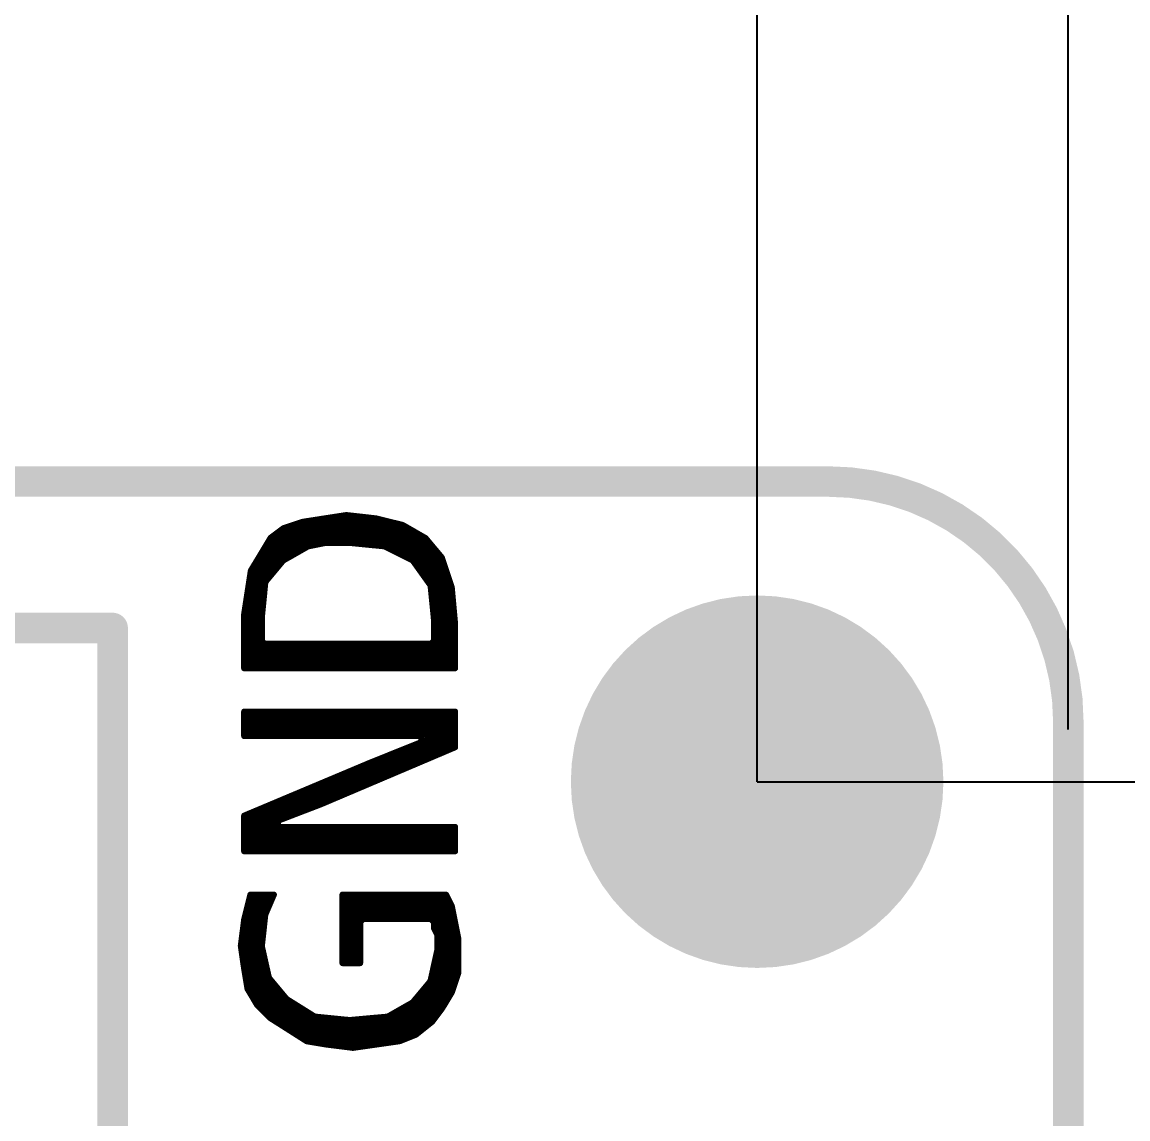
# Model space of a CAD drawing. Extents: x 491.8 to 537.2, y 395.3 to 465.5.
# Drawn here: x 523.585 to 528.188, y 445.606 to 450.173 of the extents above; entities that cross this region are included whole.
import ezdxf

# ---------------------------------------------------------------- set-up
doc = ezdxf.new("R2010")
doc.units = 0
doc.header["$MEASUREMENT"] = 0
doc.layers.get('0').update_dxf_attribs({"linetype": 'CONTINUOUS'})
doc.layers.get('Defpoints').update_dxf_attribs({"linetype": 'CONTINUOUS'})
doc.layers.add('SILKSCREENTOP_P', color=251, linetype='CONTINUOUS')
doc.styles.get("Standard").update_dxf_attribs({"font": 'arial.ttf'})
doc.dimstyles.get("Standard").update_dxf_attribs({"dimtxt": 1.5, "dimasz": 1.5, "dimexe": 0.18, "dimexo": 0, "dimgap": 0.5, "dimtad": 0, "dimtih": 1, "dimtoh": 1, "dimzin": 0, "dimdsep": 46, "dimtxsty": 'Standard', "dimcen": 0.09, "dimadec": 0, "dimazin": 0, "dimtfac": 1, "dimtofl": 0, "dimtmove": 2, "dimatfit": 3, "dimfxl": 1, "dimtolj": 1, "dimtzin": 0, "dimarcsym": 0})

# ---------------------------------------------------------------- blocks, each defined once
blk = doc.blocks.new('ROUND_1')
at = {"const_width": 0.0127}
blk.add_lwpolyline([(-0.00635, 0, 1), (0.00635, 0, 1)], format="xyb", close=True, dxfattribs=at)
blk = doc.blocks.new('ROUND_17')
at = {"const_width": 0.0635}
blk.add_lwpolyline([(-0.03175, 0, 1), (0.03175, 0, 1)], format="xyb", close=True, dxfattribs=at)
blk = doc.blocks.new('ROUND_370')
at = {"const_width": 0.77546}
blk.add_lwpolyline([(-0.38773, 0, 1), (0.38773, 0, 1)], format="xyb", close=True, dxfattribs=at)
blk = doc.blocks.new('*D56')
at = {"color": 0, "linetype": 'Continuous', "lineweight": -2}
for p, q in [((531.81, 448.5103), (531.81, 450.0103)), ((526.6446, 447.0103), (531.99, 447.0103)), ((526.6446, 444.4703), (531.99, 444.4703)), ((531.81, 442.9703), (531.81, 441.4703))]:
    blk.add_line(p, q, dxfattribs=at)
at = {"color": 0, "linetype": 'Continuous'}
for points in [[(531.56, 448.5103), (532.06, 448.5103), (531.81, 447.0103)], [(531.56, 442.9703), (532.06, 442.9703), (531.81, 444.4703)]]:
    blk.add_solid(points, dxfattribs=at)
at = {"layer": 'Defpoints', "color": 0, "linetype": 'Continuous'}
for p in [(526.6446, 447.0103), (526.6446, 444.4703), (531.81, 444.4703)]:
    blk.add_point(p, dxfattribs=at)
at = {"color": 0, "linetype": 'Continuous', "insert": (531.81, 445.7403), "char_height": 1.5, "attachment_point": 5}
blk.add_mtext('\\A1;2.54', dxfattribs=at)
blk = doc.blocks.new('*D58')
at = {"color": 0, "linetype": 'Continuous', "lineweight": -2}
for p, q in [((501.2446, 447.0103), (501.2446, 459.8251)), ((526.6446, 447.0103), (526.6446, 459.8251)), ((502.7446, 459.6451), (510.9035, 459.6451)), ((525.1446, 459.6451), (516.9857, 459.6451))]:
    blk.add_line(p, q, dxfattribs=at)
at = {"color": 0, "linetype": 'Continuous'}
for points in [[(502.7446, 459.8951), (502.7446, 459.3951), (501.2446, 459.6451)], [(525.1446, 459.8951), (525.1446, 459.3951), (526.6446, 459.6451)]]:
    blk.add_solid(points, dxfattribs=at)
at = {"layer": 'Defpoints', "color": 0, "linetype": 'Continuous'}
for p in [(526.6446, 459.6451), (501.2446, 447.0103), (526.6446, 447.0103)]:
    blk.add_point(p, dxfattribs=at)
at = {"color": 0, "linetype": 'Continuous', "insert": (513.9446, 459.6451), "char_height": 1.5, "attachment_point": 5}
blk.add_mtext('\\A1;25.40', dxfattribs=at)
blk = doc.blocks.new('*D60')
at = {"color": 0, "linetype": 'Continuous', "lineweight": -2}
for p, q in [((526.6446, 447.0103), (526.6446, 452.5399)), ((527.94, 447.2282), (527.94, 452.5399)), ((525.1446, 452.3599), (523.6446, 452.3599)), ((529.44, 452.3599), (530.94, 452.3599))]:
    blk.add_line(p, q, dxfattribs=at)
at = {"color": 0, "linetype": 'Continuous'}
for points in [[(525.1446, 452.6099), (525.1446, 452.1099), (526.6446, 452.3599)], [(529.44, 452.6099), (529.44, 452.1099), (527.94, 452.3599)]]:
    blk.add_solid(points, dxfattribs=at)
at = {"layer": 'Defpoints', "color": 0, "linetype": 'Continuous'}
for p in [(527.94, 452.3599), (527.94, 447.2282), (526.6446, 447.0103)]:
    blk.add_point(p, dxfattribs=at)
at = {"color": 0, "linetype": 'Continuous', "insert": (533.1462, 452.5067), "char_height": 1.5, "attachment_point": 5}
blk.add_mtext('\\A1;1.30', dxfattribs=at)

msp = doc.modelspace()

# ---------------------------------------------------------------- linework, layer by layer
at = {"const_width": 0.127}
for points in [[(501.000014, 448.259962), (526.940018, 448.259962)], [(527.940016, 447.259964), (527.940016, 400.99996)]]:
    msp.add_lwpolyline(points, dxfattribs=at)
msp.add_lwpolyline([(527.940016, 447.259964, 0.4142136), (526.940018, 448.259962)], format="xyb", dxfattribs=at)
at = {"layer": 'SILKSCREENTOP_P'}
for points, const_width in [([(524.934688, 448.120262), (524.75384, 448.092322)], 0.0254), ([(525.059148, 448.106292), (524.934688, 448.120262)], 0.0254), ([(524.9418, 448.004692), (524.9418, 448.1195)], 0.0254), ([(524.75384, 448.092322), (524.672306, 448.065144)], 0.0254), ([(524.7132, 447.954654), (524.7132, 448.07886)], 0.0254), ([(524.7386, 447.969132), (524.7386, 448.087242)], 0.0254), ([(524.764, 447.983864), (524.764, 448.093846)], 0.0254), ([(524.7894, 447.992754), (524.7894, 448.09791)], 0.0254), ([(524.8148, 447.997834), (524.8148, 448.10172)], 0.0254), ([(524.8402, 448.002914), (524.8402, 448.105784)], 0.0254), ([(524.8656, 448.004692), (524.8656, 448.109594)], 0.0254), ([(524.891, 448.004692), (524.891, 448.113404)], 0.0254), ([(524.9164, 448.004692), (524.9164, 448.117468)], 0.0254), ([(524.9672, 448.00266), (524.9672, 448.116452)], 0.0254), ([(524.9926, 448.00012), (524.9926, 448.113658)], 0.0254), ([(525.018, 447.99758), (525.018, 448.110864)], 0.0254), ([(525.0434, 447.99504), (525.0434, 448.10807)], 0.0254), ([(525.169384, 448.07886), (525.059148, 448.106292)], 0.0254), ([(525.0688, 447.9925), (525.0688, 448.104006)], 0.0254), ([(525.0942, 447.989706), (525.0942, 448.097656)], 0.0254), ([(525.1196, 447.977006), (525.1196, 448.091306)], 0.0254), ([(525.145, 447.964306), (525.145, 448.084956)], 0.0254), ([(525.264634, 448.02425), (525.169384, 448.07886)], 0.0254), ([(525.1704, 447.951606), (525.1704, 448.078098)], 0.0254), ([(524.672306, 448.065144), (524.619474, 448.02552)], 0.0254), ([(524.637, 447.889122), (524.637, 448.038728)], 0.0254), ([(524.6624, 447.919602), (524.6624, 448.057778)], 0.0254), ([(524.6878, 447.940176), (524.6878, 448.070478)], 0.0254), ([(525.1958, 447.938906), (525.1958, 448.06362)], 0.0254), ([(525.2212, 447.916808), (525.2212, 448.049142)], 0.0254), ([(525.2466, 447.881248), (525.2466, 448.034664)], 0.0254), ([(524.619474, 448.02552), (524.537178, 447.888614)], 0.0254), ([(524.6116, 447.858642), (524.6116, 448.012566)], 0.0254), ([(524.674084, 447.932302), (524.77289, 447.98869)], 0.0254), ([(524.77289, 447.98869), (524.7767, 447.990214)], 0.0254), ([(524.7767, 447.990214), (524.847058, 448.004438)], 0.0254), ([(524.847058, 448.004438), (524.849598, 448.004692)], 0.0254), ([(524.849598, 448.004692), (524.948404, 448.004692)], 0.0254), ([(524.948404, 448.004692), (524.949674, 448.004438)], 0.0254), ([(524.949674, 448.004438), (525.090898, 447.990468)], 0.0254), ([(525.090898, 447.990468), (525.095216, 447.989198)], 0.0254), ([(525.095216, 447.989198), (525.208246, 447.93281)], 0.0254), ([(525.332198, 447.943224), (525.264634, 448.02425)], 0.0254), ([(525.272, 447.845688), (525.272, 448.015614)], 0.0254), ([(525.2974, 447.706242), (525.2974, 447.985134)], 0.0254), ([(524.5862, 447.728594), (524.5862, 447.970148)], 0.0254), ([(525.3228, 447.482468), (525.3228, 447.954654)], 0.0254), ([(525.373346, 447.820034), (525.332198, 447.943224)], 0.0254), ([(524.5608, 447.482468), (524.5608, 447.927984)], 0.0254), ([(524.599916, 447.844672), (524.670528, 447.929508)], 0.0254), ([(524.670528, 447.929508), (524.674084, 447.932302)], 0.0254), ([(525.208246, 447.93281), (525.212818, 447.928746)], 0.0254), ([(525.212818, 447.928746), (525.28343, 447.82994)], 0.0254), ([(525.3482, 447.482468), (525.3482, 447.895472)], 0.0254), ([(524.537178, 447.888614), (524.509492, 447.708782)], 0.0254), ([(524.5354, 447.482468), (524.5354, 447.876422)], 0.0254), ([(524.597122, 447.837814), (524.599916, 447.844672)], 0.0254), ([(524.583152, 447.696844), (524.597122, 447.837814)], 0.0254), ([(525.28343, 447.82994), (525.285716, 447.823844)], 0.0254), ([(525.285716, 447.823844), (525.299686, 447.68262)], 0.0254), ([(525.387316, 447.666872), (525.373346, 447.820034)], 0.0254), ([(525.3736, 447.482468), (525.3736, 447.817494)], 0.0254), ([(524.509492, 447.708782), (524.509492, 447.482468)], 0.0254), ([(524.51, 447.482468), (524.51, 447.711322)], 0.0254), ([(523.961868, 447.650108), (520.730988, 447.650108)], 0.127), ([(523.961868, 423.141648), (523.961868, 447.650108)], 0.127), ([(524.582898, 447.695574), (524.583152, 447.696844)], 0.0254), ([(524.582898, 447.596768), (524.582898, 447.695574)], 0.0254), ([(525.299686, 447.68262), (525.299686, 447.68135)], 0.0254), ([(525.299686, 447.68135), (525.299686, 447.596768)], 0.0254), ([(525.387316, 447.482468), (525.387316, 447.666872)], 0.0254), ([(524.595598, 447.584068), (524.582898, 447.596768)], 0.0254), ([(524.5862, 447.482468), (524.5862, 447.588386)], 0.0254), ([(525.286986, 447.584068), (524.595598, 447.584068)], 0.0254), ([(524.6116, 447.482468), (524.6116, 447.584068)], 0.0254), ([(524.637, 447.482468), (524.637, 447.584068)], 0.0254), ([(524.6624, 447.482468), (524.6624, 447.584068)], 0.0254), ([(524.6878, 447.482468), (524.6878, 447.584068)], 0.0254), ([(524.7132, 447.482468), (524.7132, 447.584068)], 0.0254), ([(524.7386, 447.482468), (524.7386, 447.584068)], 0.0254), ([(524.764, 447.482468), (524.764, 447.584068)], 0.0254), ([(524.7894, 447.482468), (524.7894, 447.584068)], 0.0254), ([(524.8148, 447.482468), (524.8148, 447.584068)], 0.0254), ([(524.8402, 447.482468), (524.8402, 447.584068)], 0.0254), ([(524.8656, 447.482468), (524.8656, 447.584068)], 0.0254), ([(524.891, 447.482468), (524.891, 447.584068)], 0.0254), ([(524.9164, 447.482468), (524.9164, 447.584068)], 0.0254), ([(524.9418, 447.482468), (524.9418, 447.584068)], 0.0254), ([(524.9672, 447.482468), (524.9672, 447.584068)], 0.0254), ([(524.9926, 447.482468), (524.9926, 447.584068)], 0.0254), ([(525.018, 447.482468), (525.018, 447.584068)], 0.0254), ([(525.0434, 447.482468), (525.0434, 447.584068)], 0.0254), ([(525.0688, 447.482468), (525.0688, 447.584068)], 0.0254), ([(525.0942, 447.482468), (525.0942, 447.584068)], 0.0254), ([(525.1196, 447.482468), (525.1196, 447.584068)], 0.0254), ([(525.145, 447.482468), (525.145, 447.584068)], 0.0254), ([(525.1704, 447.482468), (525.1704, 447.584068)], 0.0254), ([(525.1958, 447.482468), (525.1958, 447.584068)], 0.0254), ([(525.2212, 447.482468), (525.2212, 447.584068)], 0.0254), ([(525.2466, 447.482468), (525.2466, 447.584068)], 0.0254), ([(525.272, 447.482468), (525.272, 447.584068)], 0.0254), ([(525.299686, 447.596768), (525.286986, 447.584068)], 0.0254), ([(525.2974, 447.482468), (525.2974, 447.589402)], 0.0254), ([(524.509492, 447.482468), (525.387316, 447.482468)], 0.0254), ([(525.387316, 447.301874), (524.509492, 447.301874)], 0.0254), ([(524.509492, 447.301874), (524.509492, 447.200274)], 0.0254), ([(524.51, 447.200274), (524.51, 447.301874)], 0.0254), ([(524.5354, 447.200274), (524.5354, 447.301874)], 0.0254), ([(524.5608, 447.200274), (524.5608, 447.301874)], 0.0254), ([(524.5862, 447.200274), (524.5862, 447.301874)], 0.0254), ([(524.6116, 447.200274), (524.6116, 447.301874)], 0.0254), ([(524.637, 447.200274), (524.637, 447.301874)], 0.0254), ([(524.6624, 447.200274), (524.6624, 447.301874)], 0.0254), ([(524.6878, 447.200274), (524.6878, 447.301874)], 0.0254), ([(524.7132, 447.200274), (524.7132, 447.301874)], 0.0254), ([(524.7386, 447.200274), (524.7386, 447.301874)], 0.0254), ([(524.764, 447.200274), (524.764, 447.301874)], 0.0254), ([(524.7894, 447.200274), (524.7894, 447.301874)], 0.0254), ([(524.8148, 447.200274), (524.8148, 447.301874)], 0.0254), ([(524.8402, 447.200274), (524.8402, 447.301874)], 0.0254), ([(524.8656, 447.200274), (524.8656, 447.301874)], 0.0254), ([(524.891, 447.200274), (524.891, 447.301874)], 0.0254), ([(524.9164, 447.200274), (524.9164, 447.301874)], 0.0254), ([(524.9418, 447.200274), (524.9418, 447.301874)], 0.0254), ([(524.9672, 447.200274), (524.9672, 447.301874)], 0.0254), ([(524.9926, 447.200274), (524.9926, 447.301874)], 0.0254), ([(525.018, 447.200274), (525.018, 447.301874)], 0.0254), ([(525.0434, 447.200274), (525.0434, 447.301874)], 0.0254), ([(525.0688, 447.200274), (525.0688, 447.301874)], 0.0254), ([(525.0942, 447.200274), (525.0942, 447.301874)], 0.0254), ([(525.1196, 447.200274), (525.1196, 447.301874)], 0.0254), ([(525.145, 447.200274), (525.145, 447.301874)], 0.0254), ([(525.1704, 447.200274), (525.1704, 447.301874)], 0.0254), ([(525.1958, 447.200274), (525.1958, 447.301874)], 0.0254), ([(525.2212, 447.200274), (525.2212, 447.301874)], 0.0254), ([(525.2466, 447.20002), (525.2466, 447.301874)], 0.0254), ([(525.272, 447.104516), (525.272, 447.301874)], 0.0254), ([(525.2974, 447.115438), (525.2974, 447.301874)], 0.0254), ([(525.3228, 447.126106), (525.3228, 447.301874)], 0.0254), ([(525.3482, 447.137028), (525.3482, 447.301874)], 0.0254), ([(525.3736, 447.147696), (525.3736, 447.301874)], 0.0254), ([(525.387316, 447.153538), (525.387316, 447.301874)], 0.0254), ([(524.509492, 447.200274), (525.244822, 447.200274)], 0.0254), ([(525.244822, 447.200274), (525.249394, 447.17589)], 0.0254), ([(524.830802, 446.917064), (525.387316, 447.153538)], 0.0254), ([(525.249394, 447.17589), (525.037812, 447.091054)], 0.0254), ([(525.1958, 447.072258), (525.1958, 447.1543)], 0.0254), ([(525.2212, 447.082926), (525.2212, 447.16446)], 0.0254), ([(525.2466, 447.093848), (525.2466, 447.17462)], 0.0254), ([(525.0942, 447.029078), (525.0942, 447.11366)], 0.0254), ([(525.1196, 447.039746), (525.1196, 447.12382)], 0.0254), ([(525.145, 447.050668), (525.145, 447.13398)], 0.0254), ([(525.1704, 447.061336), (525.1704, 447.14414)], 0.0254), ([(525.037812, 447.091054), (524.509492, 446.868804)], 0.0254), ([(524.9672, 446.974976), (524.9672, 447.061336)], 0.0254), ([(524.9926, 446.985898), (524.9926, 447.072004)], 0.0254), ([(525.018, 446.996566), (525.018, 447.082672)], 0.0254), ([(525.0434, 447.007488), (525.0434, 447.09334)], 0.0254), ([(525.0688, 447.018156), (525.0688, 447.1035)], 0.0254), ([(524.8656, 446.931796), (524.8656, 447.018664)], 0.0254), ([(524.891, 446.942718), (524.891, 447.029332)], 0.0254), ([(524.9164, 446.953386), (524.9164, 447.04)], 0.0254), ([(524.9418, 446.964308), (524.9418, 447.050668)], 0.0254), ([(524.764, 446.89141), (524.764, 446.975738)], 0.0254), ([(524.7894, 446.901062), (524.7894, 446.986406)], 0.0254), ([(524.8148, 446.910968), (524.8148, 446.997074)], 0.0254), ([(524.8402, 446.921128), (524.8402, 447.007996)], 0.0254), ([(524.637, 446.720468), (524.637, 446.922398)], 0.0254), ([(524.6624, 446.852294), (524.6624, 446.933066)], 0.0254), ([(524.6878, 446.8622), (524.6878, 446.943734)], 0.0254), ([(524.7132, 446.871852), (524.7132, 446.954402)], 0.0254), ([(524.7386, 446.881758), (524.7386, 446.96507)], 0.0254), ([(524.5354, 446.720468), (524.5354, 446.879472)], 0.0254), ([(524.5608, 446.720468), (524.5608, 446.89014)], 0.0254), ([(524.5862, 446.720468), (524.5862, 446.901062)], 0.0254), ([(524.6116, 446.720468), (524.6116, 446.91173)], 0.0254), ([(524.647668, 446.846706), (524.830802, 446.917064)], 0.0254), ([(524.509492, 446.868804), (524.509492, 446.720468)], 0.0254), ([(524.51, 446.720468), (524.51, 446.868804)], 0.0254), ([(524.651986, 446.822068), (524.647668, 446.846706)], 0.0254), ([(525.387316, 446.822068), (524.651986, 446.822068)], 0.0254), ([(524.6624, 446.720468), (524.6624, 446.822068)], 0.0254), ([(524.6878, 446.720468), (524.6878, 446.822068)], 0.0254), ([(524.7132, 446.720468), (524.7132, 446.822068)], 0.0254), ([(524.7386, 446.720468), (524.7386, 446.822068)], 0.0254), ([(524.764, 446.720468), (524.764, 446.822068)], 0.0254), ([(524.7894, 446.720468), (524.7894, 446.822068)], 0.0254), ([(524.8148, 446.720468), (524.8148, 446.822068)], 0.0254), ([(524.8402, 446.720468), (524.8402, 446.822068)], 0.0254), ([(524.8656, 446.720468), (524.8656, 446.822068)], 0.0254), ([(524.891, 446.720468), (524.891, 446.822068)], 0.0254), ([(524.9164, 446.720468), (524.9164, 446.822068)], 0.0254), ([(524.9418, 446.720468), (524.9418, 446.822068)], 0.0254), ([(524.9672, 446.720468), (524.9672, 446.822068)], 0.0254), ([(524.9926, 446.720468), (524.9926, 446.822068)], 0.0254), ([(525.018, 446.720468), (525.018, 446.822068)], 0.0254), ([(525.0434, 446.720468), (525.0434, 446.822068)], 0.0254), ([(525.0688, 446.720468), (525.0688, 446.822068)], 0.0254), ([(525.0942, 446.720468), (525.0942, 446.822068)], 0.0254), ([(525.1196, 446.720468), (525.1196, 446.822068)], 0.0254), ([(525.145, 446.720468), (525.145, 446.822068)], 0.0254), ([(525.1704, 446.720468), (525.1704, 446.822068)], 0.0254), ([(525.1958, 446.720468), (525.1958, 446.822068)], 0.0254), ([(525.2212, 446.720468), (525.2212, 446.822068)], 0.0254), ([(525.2466, 446.720468), (525.2466, 446.822068)], 0.0254), ([(525.272, 446.720468), (525.272, 446.822068)], 0.0254), ([(525.2974, 446.720468), (525.2974, 446.822068)], 0.0254), ([(525.3228, 446.720468), (525.3228, 446.822068)], 0.0254), ([(525.3482, 446.720468), (525.3482, 446.822068)], 0.0254), ([(525.3736, 446.720468), (525.3736, 446.822068)], 0.0254), ([(525.387316, 446.720468), (525.387316, 446.822068)], 0.0254), ([(524.509492, 446.720468), (525.387316, 446.720468)], 0.0254), ([(524.535146, 446.539874), (524.509492, 446.437258)], 0.0254), ([(524.632936, 446.539874), (524.535146, 446.539874)], 0.0254), ([(524.5354, 446.127378), (524.5354, 446.539874)], 0.0254), ([(524.5608, 446.08496), (524.5608, 446.539874)], 0.0254), ([(524.5862, 446.356486), (524.5862, 446.539874)], 0.0254), ([(524.598138, 446.458848), (524.632936, 446.539874)], 0.0254), ([(524.6116, 446.490344), (524.6116, 446.539874)], 0.0254), ([(525.349724, 446.539874), (524.918686, 446.539874)], 0.0254), ([(524.918686, 446.539874), (524.918686, 446.254886)], 0.0254), ([(524.9418, 446.254886), (524.9418, 446.539874)], 0.0254), ([(524.9672, 446.254886), (524.9672, 446.539874)], 0.0254), ([(524.9926, 446.428876), (524.9926, 446.539874)], 0.0254), ([(525.018, 446.438274), (525.018, 446.539874)], 0.0254), ([(525.0434, 446.438274), (525.0434, 446.539874)], 0.0254), ([(525.0688, 446.438274), (525.0688, 446.539874)], 0.0254), ([(525.0942, 446.438274), (525.0942, 446.539874)], 0.0254), ([(525.1196, 446.438274), (525.1196, 446.539874)], 0.0254), ([(525.145, 446.438274), (525.145, 446.539874)], 0.0254), ([(525.1704, 446.438274), (525.1704, 446.539874)], 0.0254), ([(525.1958, 446.438274), (525.1958, 446.539874)], 0.0254), ([(525.2212, 446.438274), (525.2212, 446.539874)], 0.0254), ([(525.2466, 446.438274), (525.2466, 446.539874)], 0.0254), ([(525.272, 446.438274), (525.272, 446.539874)], 0.0254), ([(525.2974, 446.43294), (525.2974, 446.539874)], 0.0254), ([(525.3228, 446.052194), (525.3228, 446.539874)], 0.0254), ([(525.3482, 446.091056), (525.3482, 446.539874)], 0.0254), ([(525.373854, 446.491868), (525.349724, 446.539874)], 0.0254), ([(525.3736, 446.133474), (525.3736, 446.492376)], 0.0254), ([(525.401286, 446.353692), (525.373854, 446.491868)], 0.0254), ([(524.509492, 446.437258), (524.495522, 446.326768)], 0.0254), ([(524.51, 446.226692), (524.51, 446.439798)], 0.0254), ([(524.583152, 446.328292), (524.597122, 446.455292)], 0.0254), ([(524.597122, 446.455292), (524.598138, 446.458848)], 0.0254), ([(524.992092, 446.425574), (525.004792, 446.438274)], 0.0254), ([(524.992092, 446.254886), (524.992092, 446.425574)], 0.0254), ([(525.004792, 446.438274), (525.286986, 446.438274)], 0.0254), ([(525.286986, 446.438274), (525.299686, 446.425574)], 0.0254), ([(525.299686, 446.425574), (525.299686, 446.400428)], 0.0254), ([(525.299686, 446.400428), (525.31264, 446.374774)], 0.0254), ([(525.31264, 446.374774), (525.31391, 446.369186)], 0.0254), ([(524.495522, 446.326768), (524.509492, 446.229994)], 0.0254), ([(524.582898, 446.326768), (524.583152, 446.328292)], 0.0254), ([(524.583152, 446.323974), (524.582898, 446.326768)], 0.0254), ([(524.6116, 446.196974), (524.583152, 446.323974)], 0.0254), ([(525.31391, 446.369186), (525.31391, 446.312544)], 0.0254), ([(525.399, 446.208658), (525.399, 446.365884)], 0.0254), ([(525.401286, 446.216024), (525.401286, 446.353692)], 0.0254), ([(524.5862, 446.057782), (524.5862, 446.310766)], 0.0254), ([(525.313656, 446.310004), (525.285462, 446.183004)], 0.0254), ([(525.31391, 446.312544), (525.313656, 446.310004)], 0.0254), ([(524.918686, 446.254886), (524.992092, 446.254886)], 0.0254), ([(525.2974, 446.018412), (525.2974, 446.236852)], 0.0254), ([(524.509492, 446.229994), (524.523208, 446.147698)], 0.0254), ([(524.61414, 446.19164), (524.6116, 446.196974)], 0.0254), ([(524.6116, 446.032382), (524.6116, 446.196466)], 0.0254), ([(524.684752, 446.107058), (524.61414, 446.19164)], 0.0254), ([(525.374362, 446.13449), (525.401286, 446.216024)], 0.0254), ([(524.523208, 446.147698), (524.56334, 446.080642)], 0.0254), ([(524.637, 446.014094), (524.637, 446.164208)], 0.0254), ([(525.282668, 446.177416), (525.21231, 446.092834)], 0.0254), ([(525.272, 445.995044), (525.272, 446.164716)], 0.0254), ([(525.285462, 446.183004), (525.282668, 446.177416)], 0.0254), ([(524.6624, 445.997838), (524.6624, 446.133728)], 0.0254), ([(524.6878, 446.104264), (524.684752, 446.107058)], 0.0254), ([(524.800576, 446.033906), (524.6878, 446.104264)], 0.0254), ([(524.6878, 445.981836), (524.6878, 446.104264)], 0.0254), ([(525.2212, 445.955674), (525.2212, 446.103756)], 0.0254), ([(525.2466, 445.974724), (525.2466, 446.134236)], 0.0254), ([(525.33296, 446.065656), (525.374362, 446.13449)], 0.0254), ([(524.56334, 446.080642), (524.617696, 446.026286)], 0.0254), ([(524.7132, 445.96558), (524.7132, 446.088516)], 0.0254), ([(524.7386, 445.949324), (524.7386, 446.072514)], 0.0254), ([(524.764, 445.933322), (524.764, 446.056766)], 0.0254), ([(525.208754, 446.09004), (525.109948, 446.033652)], 0.0254), ([(525.145, 445.928242), (525.145, 446.053464)], 0.0254), ([(525.1704, 445.935354), (525.1704, 446.067942)], 0.0254), ([(525.1958, 445.945514), (525.1958, 446.082674)], 0.0254), ([(525.21231, 446.092834), (525.208754, 446.09004)], 0.0254), ([(525.292066, 446.011046), (525.33296, 446.065656)], 0.0254), ([(524.617696, 446.026286), (524.769588, 445.929766)], 0.0254), ([(524.7894, 445.926464), (524.7894, 446.040764)], 0.0254), ([(524.806164, 446.031874), (524.800576, 446.033906)], 0.0254), ([(524.947134, 446.017904), (524.806164, 446.031874)], 0.0254), ([(524.8148, 445.922146), (524.8148, 446.031112)], 0.0254), ([(524.8402, 445.917828), (524.8402, 446.028572)], 0.0254), ([(524.8656, 445.914272), (524.8656, 446.026032)], 0.0254), ([(524.891, 445.91097), (524.891, 446.023492)], 0.0254), ([(524.9164, 445.907922), (524.9164, 446.020952)], 0.0254), ([(524.9418, 445.90462), (524.9418, 446.018412)], 0.0254), ([(524.949674, 446.017904), (524.947134, 446.017904)], 0.0254), ([(525.104868, 446.031874), (524.949674, 446.017904)], 0.0254), ([(524.9672, 445.902842), (524.9672, 446.019428)], 0.0254), ([(524.9926, 445.906398), (524.9926, 446.021714)], 0.0254), ([(525.018, 445.910208), (525.018, 446.024)], 0.0254), ([(525.0434, 445.913764), (525.0434, 446.026286)], 0.0254), ([(525.0688, 445.91732), (525.0688, 446.028572)], 0.0254), ([(525.0942, 445.920876), (525.0942, 446.030858)], 0.0254), ([(525.109948, 446.033652), (525.104868, 446.031874)], 0.0254), ([(525.1196, 445.924686), (525.1196, 446.038986)], 0.0254), ([(525.224248, 445.956944), (525.292066, 446.011046)], 0.0254), ([(525.156684, 445.93002), (525.224248, 445.956944)], 0.0254), ([(524.769588, 445.929766), (524.851376, 445.91605)], 0.0254), ([(524.851376, 445.91605), (524.962374, 445.90208)], 0.0254), ([(524.962374, 445.90208), (525.156684, 445.93002)], 0.0254)]:
    msp.add_lwpolyline(points, dxfattribs=dict(at, const_width=const_width))

# ---------------------------------------------------------------- block references
for name, p in [('ROUND_17', (526.940018, 448.259962)), ('ROUND_17', (526.940018, 448.259962)), ('ROUND_370', (526.644616, 447.010282)), ('ROUND_17', (527.940016, 447.259964)), ('ROUND_17', (527.940016, 447.259964))]:
    msp.add_blockref(name, p)
for name, p in [('ROUND_1', (524.934688, 448.120262)), ('ROUND_1', (524.9418, 448.1195)), ('ROUND_1', (524.7132, 448.07886)), ('ROUND_1', (524.7386, 448.087242)), ('ROUND_1', (524.75384, 448.092322)), ('ROUND_1', (524.764, 448.093846)), ('ROUND_1', (524.7894, 448.09791)), ('ROUND_1', (524.8148, 448.10172)), ('ROUND_1', (524.8402, 448.105784)), ('ROUND_1', (524.8656, 448.109594)), ('ROUND_1', (524.891, 448.113404)), ('ROUND_1', (524.9164, 448.117468)), ('ROUND_1', (524.9672, 448.116452)), ('ROUND_1', (524.9926, 448.113658)), ('ROUND_1', (525.018, 448.110864)), ('ROUND_1', (525.0434, 448.10807)), ('ROUND_1', (525.059148, 448.106292)), ('ROUND_1', (525.0688, 448.104006)), ('ROUND_1', (525.0942, 448.097656)), ('ROUND_1', (525.1196, 448.091306)), ('ROUND_1', (525.145, 448.084956)), ('ROUND_1', (525.169384, 448.07886)), ('ROUND_1', (525.1704, 448.078098)), ('ROUND_1', (524.637, 448.038728)), ('ROUND_1', (524.6624, 448.057778)), ('ROUND_1', (524.672306, 448.065144)), ('ROUND_1', (524.6878, 448.070478)), ('ROUND_1', (525.1958, 448.06362)), ('ROUND_1', (525.2212, 448.049142)), ('ROUND_1', (525.2466, 448.034664)), ('ROUND_1', (524.6116, 448.012566)), ('ROUND_1', (524.619474, 448.02552)), ('ROUND_1', (524.764, 447.983864)), ('ROUND_1', (524.77289, 447.98869)), ('ROUND_1', (524.7767, 447.990214)), ('ROUND_1', (524.7894, 447.992754)), ('ROUND_1', (524.8148, 447.997834)), ('ROUND_1', (524.8402, 448.002914)), ('ROUND_1', (524.847058, 448.004438)), ('ROUND_1', (524.849598, 448.004692)), ('ROUND_1', (524.8656, 448.004692)), ('ROUND_1', (524.891, 448.004692)), ('ROUND_1', (524.9164, 448.004692)), ('ROUND_1', (524.9418, 448.004692)), ('ROUND_1', (524.948404, 448.004692)), ('ROUND_1', (524.949674, 448.004438)), ('ROUND_1', (524.9672, 448.00266)), ('ROUND_1', (524.9926, 448.00012)), ('ROUND_1', (525.018, 447.99758)), ('ROUND_1', (525.0434, 447.99504)), ('ROUND_1', (525.0688, 447.9925)), ('ROUND_1', (525.090898, 447.990468)), ('ROUND_1', (525.0942, 447.989706)), ('ROUND_1', (525.095216, 447.989198)), ('ROUND_1', (525.264634, 448.02425)), ('ROUND_1', (525.272, 448.015614)), ('ROUND_1', (525.2974, 447.985134)), ('ROUND_1', (524.5862, 447.970148)), ('ROUND_1', (524.6878, 447.940176)), ('ROUND_1', (524.7132, 447.954654)), ('ROUND_1', (524.7386, 447.969132)), ('ROUND_1', (525.1196, 447.977006)), ('ROUND_1', (525.145, 447.964306)), ('ROUND_1', (525.1704, 447.951606)), ('ROUND_1', (525.1958, 447.938906)), ('ROUND_1', (525.3228, 447.954654)), ('ROUND_1', (525.332198, 447.943224)), ('ROUND_1', (524.5608, 447.927984)), ('ROUND_1', (524.637, 447.889122)), ('ROUND_1', (524.6624, 447.919602)), ('ROUND_1', (524.670528, 447.929508)), ('ROUND_1', (524.674084, 447.932302)), ('ROUND_1', (525.208246, 447.93281)), ('ROUND_1', (525.212818, 447.928746)), ('ROUND_1', (525.2212, 447.916808)), ('ROUND_1', (525.3482, 447.895472)), ('ROUND_1', (524.5354, 447.876422)), ('ROUND_1', (524.537178, 447.888614)), ('ROUND_1', (524.599916, 447.844672)), ('ROUND_1', (524.6116, 447.858642)), ('ROUND_1', (525.2466, 447.881248)), ('ROUND_1', (525.272, 447.845688)), ('ROUND_1', (524.597122, 447.837814)), ('ROUND_1', (525.28343, 447.82994)), ('ROUND_1', (525.285716, 447.823844)), ('ROUND_1', (525.373346, 447.820034)), ('ROUND_1', (525.3736, 447.817494)), ('ROUND_1', (524.509492, 447.708782)), ('ROUND_1', (524.51, 447.711322)), ('ROUND_1', (524.5862, 447.728594)), ('ROUND_1', (525.2974, 447.706242)), ('ROUND_17', (523.961868, 447.650108)), ('ROUND_1', (524.582898, 447.695574)), ('ROUND_1', (524.583152, 447.696844)), ('ROUND_1', (525.299686, 447.68262)), ('ROUND_1', (525.299686, 447.68135)), ('ROUND_1', (525.299686, 447.68135)), ('ROUND_1', (525.387316, 447.666872)), ('ROUND_1', (525.387316, 447.666872)), ('ROUND_1', (524.582898, 447.596768)), ('ROUND_1', (524.5862, 447.588386)), ('ROUND_1', (524.595598, 447.584068)), ('ROUND_1', (524.6116, 447.584068)), ('ROUND_1', (524.637, 447.584068)), ('ROUND_1', (524.6624, 447.584068)), ('ROUND_1', (524.6878, 447.584068)), ('ROUND_1', (524.7132, 447.584068)), ('ROUND_1', (524.7386, 447.584068)), ('ROUND_1', (524.764, 447.584068)), ('ROUND_1', (524.7894, 447.584068)), ('ROUND_1', (524.8148, 447.584068)), ('ROUND_1', (524.8402, 447.584068)), ('ROUND_1', (524.8656, 447.584068)), ('ROUND_1', (524.891, 447.584068)), ('ROUND_1', (524.9164, 447.584068)), ('ROUND_1', (524.9418, 447.584068)), ('ROUND_1', (524.9672, 447.584068)), ('ROUND_1', (524.9926, 447.584068)), ('ROUND_1', (525.018, 447.584068)), ('ROUND_1', (525.0434, 447.584068)), ('ROUND_1', (525.0688, 447.584068)), ('ROUND_1', (525.0942, 447.584068)), ('ROUND_1', (525.1196, 447.584068)), ('ROUND_1', (525.145, 447.584068)), ('ROUND_1', (525.1704, 447.584068)), ('ROUND_1', (525.1958, 447.584068)), ('ROUND_1', (525.2212, 447.584068)), ('ROUND_1', (525.2466, 447.584068)), ('ROUND_1', (525.272, 447.584068)), ('ROUND_1', (525.286986, 447.584068)), ('ROUND_1', (525.2974, 447.589402)), ('ROUND_1', (525.299686, 447.596768)), ('ROUND_1', (524.509492, 447.482468)), ('ROUND_1', (524.51, 447.482468)), ('ROUND_1', (524.5354, 447.482468)), ('ROUND_1', (524.5608, 447.482468)), ('ROUND_1', (524.5862, 447.482468)), ('ROUND_1', (524.6116, 447.482468)), ('ROUND_1', (524.637, 447.482468)), ('ROUND_1', (524.6624, 447.482468)), ('ROUND_1', (524.6878, 447.482468)), ('ROUND_1', (524.7132, 447.482468)), ('ROUND_1', (524.7386, 447.482468)), ('ROUND_1', (524.764, 447.482468)), ('ROUND_1', (524.7894, 447.482468)), ('ROUND_1', (524.8148, 447.482468)), ('ROUND_1', (524.8402, 447.482468)), ('ROUND_1', (524.8656, 447.482468)), ('ROUND_1', (524.891, 447.482468)), ('ROUND_1', (524.9164, 447.482468)), ('ROUND_1', (524.9418, 447.482468)), ('ROUND_1', (524.9672, 447.482468)), ('ROUND_1', (524.9926, 447.482468)), ('ROUND_1', (525.018, 447.482468)), ('ROUND_1', (525.0434, 447.482468)), ('ROUND_1', (525.0688, 447.482468)), ('ROUND_1', (525.0942, 447.482468)), ('ROUND_1', (525.1196, 447.482468)), ('ROUND_1', (525.145, 447.482468)), ('ROUND_1', (525.1704, 447.482468)), ('ROUND_1', (525.1958, 447.482468)), ('ROUND_1', (525.2212, 447.482468)), ('ROUND_1', (525.2466, 447.482468)), ('ROUND_1', (525.272, 447.482468)), ('ROUND_1', (525.2974, 447.482468)), ('ROUND_1', (525.3228, 447.482468)), ('ROUND_1', (525.3482, 447.482468)), ('ROUND_1', (525.3736, 447.482468)), ('ROUND_1', (525.387316, 447.482468)), ('ROUND_1', (524.509492, 447.301874)), ('ROUND_1', (524.51, 447.301874)), ('ROUND_1', (524.5354, 447.301874)), ('ROUND_1', (524.5608, 447.301874)), ('ROUND_1', (524.5862, 447.301874)), ('ROUND_1', (524.6116, 447.301874)), ('ROUND_1', (524.637, 447.301874)), ('ROUND_1', (524.6624, 447.301874)), ('ROUND_1', (524.6878, 447.301874)), ('ROUND_1', (524.7132, 447.301874)), ('ROUND_1', (524.7386, 447.301874)), ('ROUND_1', (524.764, 447.301874)), ('ROUND_1', (524.7894, 447.301874)), ('ROUND_1', (524.8148, 447.301874)), ('ROUND_1', (524.8402, 447.301874)), ('ROUND_1', (524.8656, 447.301874)), ('ROUND_1', (524.891, 447.301874)), ('ROUND_1', (524.9164, 447.301874)), ('ROUND_1', (524.9418, 447.301874)), ('ROUND_1', (524.9672, 447.301874)), ('ROUND_1', (524.9926, 447.301874)), ('ROUND_1', (525.018, 447.301874)), ('ROUND_1', (525.0434, 447.301874)), ('ROUND_1', (525.0688, 447.301874)), ('ROUND_1', (525.0942, 447.301874)), ('ROUND_1', (525.1196, 447.301874)), ('ROUND_1', (525.145, 447.301874)), ('ROUND_1', (525.1704, 447.301874)), ('ROUND_1', (525.1958, 447.301874)), ('ROUND_1', (525.2212, 447.301874)), ('ROUND_1', (525.2466, 447.301874)), ('ROUND_1', (525.272, 447.301874)), ('ROUND_1', (525.2974, 447.301874)), ('ROUND_1', (525.3228, 447.301874)), ('ROUND_1', (525.3482, 447.301874)), ('ROUND_1', (525.3736, 447.301874)), ('ROUND_1', (525.387316, 447.301874)), ('ROUND_1', (525.387316, 447.301874)), ('ROUND_1', (524.509492, 447.200274)), ('ROUND_1', (524.51, 447.200274)), ('ROUND_1', (524.5354, 447.200274)), ('ROUND_1', (524.5608, 447.200274)), ('ROUND_1', (524.5862, 447.200274)), ('ROUND_1', (524.6116, 447.200274)), ('ROUND_1', (524.637, 447.200274)), ('ROUND_1', (524.6624, 447.200274)), ('ROUND_1', (524.6878, 447.200274)), ('ROUND_1', (524.7132, 447.200274)), ('ROUND_1', (524.7386, 447.200274)), ('ROUND_1', (524.764, 447.200274)), ('ROUND_1', (524.7894, 447.200274)), ('ROUND_1', (524.8148, 447.200274)), ('ROUND_1', (524.8402, 447.200274)), ('ROUND_1', (524.8656, 447.200274)), ('ROUND_1', (524.891, 447.200274)), ('ROUND_1', (524.9164, 447.200274)), ('ROUND_1', (524.9418, 447.200274)), ('ROUND_1', (524.9672, 447.200274)), ('ROUND_1', (524.9926, 447.200274)), ('ROUND_1', (525.018, 447.200274)), ('ROUND_1', (525.0434, 447.200274)), ('ROUND_1', (525.0688, 447.200274)), ('ROUND_1', (525.0942, 447.200274)), ('ROUND_1', (525.1196, 447.200274)), ('ROUND_1', (525.145, 447.200274)), ('ROUND_1', (525.1704, 447.200274)), ('ROUND_1', (525.1958, 447.200274)), ('ROUND_1', (525.2212, 447.200274)), ('ROUND_1', (525.244822, 447.200274)), ('ROUND_1', (525.2466, 447.20002)), ('ROUND_1', (525.1958, 447.1543)), ('ROUND_1', (525.2212, 447.16446)), ('ROUND_1', (525.2466, 447.17462)), ('ROUND_1', (525.249394, 447.17589)), ('ROUND_1', (525.387316, 447.153538)), ('ROUND_1', (525.0942, 447.11366)), ('ROUND_1', (525.1196, 447.12382)), ('ROUND_1', (525.145, 447.13398)), ('ROUND_1', (525.1704, 447.14414)), ('ROUND_1', (525.2974, 447.115438)), ('ROUND_1', (525.3228, 447.126106)), ('ROUND_1', (525.3482, 447.137028)), ('ROUND_1', (525.3736, 447.147696)), ('ROUND_1', (524.9672, 447.061336)), ('ROUND_1', (524.9926, 447.072004)), ('ROUND_1', (525.018, 447.082672)), ('ROUND_1', (525.037812, 447.091054)), ('ROUND_1', (525.0434, 447.09334)), ('ROUND_1', (525.0688, 447.1035)), ('ROUND_1', (525.1704, 447.061336)), ('ROUND_1', (525.1958, 447.072258)), ('ROUND_1', (525.2212, 447.082926)), ('ROUND_1', (525.2466, 447.093848)), ('ROUND_1', (525.272, 447.104516)), ('ROUND_1', (524.8656, 447.018664)), ('ROUND_1', (524.891, 447.029332)), ('ROUND_1', (524.9164, 447.04)), ('ROUND_1', (524.9418, 447.050668)), ('ROUND_1', (525.0688, 447.018156)), ('ROUND_1', (525.0942, 447.029078)), ('ROUND_1', (525.1196, 447.039746)), ('ROUND_1', (525.145, 447.050668)), ('ROUND_1', (524.764, 446.975738)), ('ROUND_1', (524.7894, 446.986406)), ('ROUND_1', (524.8148, 446.997074)), ('ROUND_1', (524.8402, 447.007996)), ('ROUND_1', (524.9672, 446.974976)), ('ROUND_1', (524.9926, 446.985898)), ('ROUND_1', (525.018, 446.996566)), ('ROUND_1', (525.0434, 447.007488)), ('ROUND_1', (524.637, 446.922398)), ('ROUND_1', (524.6624, 446.933066)), ('ROUND_1', (524.6878, 446.943734)), ('ROUND_1', (524.7132, 446.954402)), ('ROUND_1', (524.7386, 446.96507)), ('ROUND_1', (524.8656, 446.931796)), ('ROUND_1', (524.891, 446.942718)), ('ROUND_1', (524.9164, 446.953386)), ('ROUND_1', (524.9418, 446.964308)), ('ROUND_1', (524.5354, 446.879472)), ('ROUND_1', (524.5608, 446.89014)), ('ROUND_1', (524.5862, 446.901062)), ('ROUND_1', (524.6116, 446.91173)), ('ROUND_1', (524.7386, 446.881758)), ('ROUND_1', (524.764, 446.89141)), ('ROUND_1', (524.7894, 446.901062)), ('ROUND_1', (524.8148, 446.910968)), ('ROUND_1', (524.830802, 446.917064)), ('ROUND_1', (524.8402, 446.921128)), ('ROUND_1', (524.509492, 446.868804)), ('ROUND_1', (524.51, 446.868804)), ('ROUND_1', (524.647668, 446.846706)), ('ROUND_1', (524.6624, 446.852294)), ('ROUND_1', (524.6878, 446.8622)), ('ROUND_1', (524.7132, 446.871852)), ('ROUND_1', (524.651986, 446.822068)), ('ROUND_1', (524.6624, 446.822068)), ('ROUND_1', (524.6878, 446.822068)), ('ROUND_1', (524.7132, 446.822068)), ('ROUND_1', (524.7386, 446.822068)), ('ROUND_1', (524.764, 446.822068)), ('ROUND_1', (524.7894, 446.822068)), ('ROUND_1', (524.8148, 446.822068)), ('ROUND_1', (524.8402, 446.822068)), ('ROUND_1', (524.8656, 446.822068)), ('ROUND_1', (524.891, 446.822068)), ('ROUND_1', (524.9164, 446.822068)), ('ROUND_1', (524.9418, 446.822068)), ('ROUND_1', (524.9672, 446.822068)), ('ROUND_1', (524.9926, 446.822068)), ('ROUND_1', (525.018, 446.822068)), ('ROUND_1', (525.0434, 446.822068)), ('ROUND_1', (525.0688, 446.822068)), ('ROUND_1', (525.0942, 446.822068)), ('ROUND_1', (525.1196, 446.822068)), ('ROUND_1', (525.145, 446.822068)), ('ROUND_1', (525.1704, 446.822068)), ('ROUND_1', (525.1958, 446.822068)), ('ROUND_1', (525.2212, 446.822068)), ('ROUND_1', (525.2466, 446.822068)), ('ROUND_1', (525.272, 446.822068)), ('ROUND_1', (525.2974, 446.822068)), ('ROUND_1', (525.3228, 446.822068)), ('ROUND_1', (525.3482, 446.822068)), ('ROUND_1', (525.3736, 446.822068)), ('ROUND_1', (525.387316, 446.822068)), ('ROUND_1', (524.509492, 446.720468)), ('ROUND_1', (524.51, 446.720468)), ('ROUND_1', (524.5354, 446.720468)), ('ROUND_1', (524.5608, 446.720468)), ('ROUND_1', (524.5862, 446.720468)), ('ROUND_1', (524.6116, 446.720468)), ('ROUND_1', (524.637, 446.720468)), ('ROUND_1', (524.6624, 446.720468)), ('ROUND_1', (524.6878, 446.720468)), ('ROUND_1', (524.7132, 446.720468)), ('ROUND_1', (524.7386, 446.720468)), ('ROUND_1', (524.764, 446.720468)), ('ROUND_1', (524.7894, 446.720468)), ('ROUND_1', (524.8148, 446.720468)), ('ROUND_1', (524.8402, 446.720468)), ('ROUND_1', (524.8656, 446.720468)), ('ROUND_1', (524.891, 446.720468)), ('ROUND_1', (524.9164, 446.720468)), ('ROUND_1', (524.9418, 446.720468)), ('ROUND_1', (524.9672, 446.720468)), ('ROUND_1', (524.9926, 446.720468)), ('ROUND_1', (525.018, 446.720468)), ('ROUND_1', (525.0434, 446.720468)), ('ROUND_1', (525.0688, 446.720468)), ('ROUND_1', (525.0942, 446.720468)), ('ROUND_1', (525.1196, 446.720468)), ('ROUND_1', (525.145, 446.720468)), ('ROUND_1', (525.1704, 446.720468)), ('ROUND_1', (525.1958, 446.720468)), ('ROUND_1', (525.2212, 446.720468)), ('ROUND_1', (525.2466, 446.720468)), ('ROUND_1', (525.272, 446.720468)), ('ROUND_1', (525.2974, 446.720468)), ('ROUND_1', (525.3228, 446.720468)), ('ROUND_1', (525.3482, 446.720468)), ('ROUND_1', (525.3736, 446.720468)), ('ROUND_1', (525.387316, 446.720468)), ('ROUND_1', (524.535146, 446.539874)), ('ROUND_1', (524.5354, 446.539874)), ('ROUND_1', (524.5608, 446.539874)), ('ROUND_1', (524.5862, 446.539874)), ('ROUND_1', (524.6116, 446.539874)), ('ROUND_1', (524.632936, 446.539874)), ('ROUND_1', (524.918686, 446.539874)), ('ROUND_1', (524.9418, 446.539874)), ('ROUND_1', (524.9672, 446.539874)), ('ROUND_1', (524.9926, 446.539874)), ('ROUND_1', (525.018, 446.539874)), ('ROUND_1', (525.0434, 446.539874)), ('ROUND_1', (525.0688, 446.539874)), ('ROUND_1', (525.0942, 446.539874)), ('ROUND_1', (525.1196, 446.539874)), ('ROUND_1', (525.145, 446.539874)), ('ROUND_1', (525.1704, 446.539874)), ('ROUND_1', (525.1958, 446.539874)), ('ROUND_1', (525.2212, 446.539874)), ('ROUND_1', (525.2466, 446.539874)), ('ROUND_1', (525.272, 446.539874)), ('ROUND_1', (525.2974, 446.539874)), ('ROUND_1', (525.3228, 446.539874)), ('ROUND_1', (525.3482, 446.539874)), ('ROUND_1', (525.349724, 446.539874)), ('ROUND_1', (524.6116, 446.490344)), ('ROUND_1', (525.3736, 446.492376)), ('ROUND_1', (525.373854, 446.491868)), ('ROUND_1', (524.509492, 446.437258)), ('ROUND_1', (524.51, 446.439798)), ('ROUND_1', (524.597122, 446.455292)), ('ROUND_1', (524.598138, 446.458848)), ('ROUND_1', (524.992092, 446.425574)), ('ROUND_1', (524.9926, 446.428876)), ('ROUND_1', (525.004792, 446.438274)), ('ROUND_1', (525.018, 446.438274)), ('ROUND_1', (525.0434, 446.438274)), ('ROUND_1', (525.0688, 446.438274)), ('ROUND_1', (525.0942, 446.438274)), ('ROUND_1', (525.1196, 446.438274)), ('ROUND_1', (525.145, 446.438274)), ('ROUND_1', (525.1704, 446.438274)), ('ROUND_1', (525.1958, 446.438274)), ('ROUND_1', (525.2212, 446.438274)), ('ROUND_1', (525.2466, 446.438274)), ('ROUND_1', (525.272, 446.438274)), ('ROUND_1', (525.286986, 446.438274)), ('ROUND_1', (525.2974, 446.43294)), ('ROUND_1', (525.299686, 446.425574)), ('ROUND_1', (525.299686, 446.400428)), ('ROUND_1', (525.31264, 446.374774)), ('ROUND_1', (524.495522, 446.326768)), ('ROUND_1', (524.582898, 446.326768)), ('ROUND_1', (524.583152, 446.328292)), ('ROUND_1', (524.583152, 446.323974)), ('ROUND_1', (524.5862, 446.356486)), ('ROUND_1', (525.31391, 446.369186)), ('ROUND_1', (525.399, 446.365884)), ('ROUND_1', (525.401286, 446.353692)), ('ROUND_1', (525.401286, 446.353692)), ('ROUND_1', (524.5862, 446.310766)), ('ROUND_1', (525.313656, 446.310004)), ('ROUND_1', (525.31391, 446.312544)), ('ROUND_1', (524.918686, 446.254886)), ('ROUND_1', (524.9418, 446.254886)), ('ROUND_1', (524.9672, 446.254886)), ('ROUND_1', (524.992092, 446.254886)), ('ROUND_1', (525.2974, 446.236852)), ('ROUND_1', (524.509492, 446.229994)), ('ROUND_1', (524.51, 446.226692)), ('ROUND_1', (524.6116, 446.196974)), ('ROUND_1', (524.6116, 446.196466)), ('ROUND_1', (524.61414, 446.19164)), ('ROUND_1', (525.399, 446.208658)), ('ROUND_1', (525.401286, 446.216024)), ('ROUND_1', (524.523208, 446.147698)), ('ROUND_1', (524.637, 446.164208)), ('ROUND_1', (525.272, 446.164716)), ('ROUND_1', (525.282668, 446.177416)), ('ROUND_1', (525.285462, 446.183004)), ('ROUND_1', (524.5354, 446.127378)), ('ROUND_1', (524.6624, 446.133728)), ('ROUND_1', (524.684752, 446.107058)), ('ROUND_1', (524.6878, 446.104264)), ('ROUND_1', (524.6878, 446.104264)), ('ROUND_1', (525.2212, 446.103756)), ('ROUND_1', (525.2466, 446.134236)), ('ROUND_1', (525.3736, 446.133474)), ('ROUND_1', (525.374362, 446.13449)), ('ROUND_1', (524.5608, 446.08496)), ('ROUND_1', (524.56334, 446.080642)), ('ROUND_1', (524.5862, 446.057782)), ('ROUND_1', (524.7132, 446.088516)), ('ROUND_1', (524.7386, 446.072514)), ('ROUND_1', (524.764, 446.056766)), ('ROUND_1', (525.145, 446.053464)), ('ROUND_1', (525.1704, 446.067942)), ('ROUND_1', (525.1958, 446.082674)), ('ROUND_1', (525.208754, 446.09004)), ('ROUND_1', (525.21231, 446.092834)), ('ROUND_1', (525.3228, 446.052194)), ('ROUND_1', (525.33296, 446.065656)), ('ROUND_1', (525.3482, 446.091056)), ('ROUND_1', (524.6116, 446.032382)), ('ROUND_1', (524.617696, 446.026286)), ('ROUND_1', (524.637, 446.014094)), ('ROUND_1', (524.7894, 446.040764)), ('ROUND_1', (524.800576, 446.033906)), ('ROUND_1', (524.806164, 446.031874)), ('ROUND_1', (524.8148, 446.031112)), ('ROUND_1', (524.8402, 446.028572)), ('ROUND_1', (524.8656, 446.026032)), ('ROUND_1', (524.891, 446.023492)), ('ROUND_1', (524.9164, 446.020952)), ('ROUND_1', (524.9418, 446.018412)), ('ROUND_1', (524.947134, 446.017904)), ('ROUND_1', (524.949674, 446.017904)), ('ROUND_1', (524.9672, 446.019428)), ('ROUND_1', (524.9926, 446.021714)), ('ROUND_1', (525.018, 446.024)), ('ROUND_1', (525.0434, 446.026286)), ('ROUND_1', (525.0688, 446.028572)), ('ROUND_1', (525.0942, 446.030858)), ('ROUND_1', (525.104868, 446.031874)), ('ROUND_1', (525.109948, 446.033652)), ('ROUND_1', (525.1196, 446.038986)), ('ROUND_1', (525.292066, 446.011046)), ('ROUND_1', (525.2974, 446.018412)), ('ROUND_1', (524.6624, 445.997838)), ('ROUND_1', (524.6878, 445.981836)), ('ROUND_1', (524.7132, 445.96558)), ('ROUND_1', (525.2212, 445.955674)), ('ROUND_1', (525.224248, 445.956944)), ('ROUND_1', (525.2466, 445.974724)), ('ROUND_1', (525.272, 445.995044)), ('ROUND_1', (524.7386, 445.949324)), ('ROUND_1', (524.764, 445.933322)), ('ROUND_1', (524.769588, 445.929766)), ('ROUND_1', (524.7894, 445.926464)), ('ROUND_1', (524.8148, 445.922146)), ('ROUND_1', (524.8402, 445.917828)), ('ROUND_1', (524.851376, 445.91605)), ('ROUND_1', (524.8656, 445.914272)), ('ROUND_1', (524.891, 445.91097)), ('ROUND_1', (525.018, 445.910208)), ('ROUND_1', (525.0434, 445.913764)), ('ROUND_1', (525.0688, 445.91732)), ('ROUND_1', (525.0942, 445.920876)), ('ROUND_1', (525.1196, 445.924686)), ('ROUND_1', (525.145, 445.928242)), ('ROUND_1', (525.156684, 445.93002)), ('ROUND_1', (525.156684, 445.93002)), ('ROUND_1', (525.1704, 445.935354)), ('ROUND_1', (525.1958, 445.945514)), ('ROUND_1', (524.9164, 445.907922)), ('ROUND_1', (524.9418, 445.90462)), ('ROUND_1', (524.962374, 445.90208)), ('ROUND_1', (524.9672, 445.902842)), ('ROUND_1', (524.9926, 445.906398))]:
    msp.add_blockref(name, p, dxfattribs=at)

# ---------------------------------------------------------------- dimensions: what is measured, and where the dimension line sits
at = {"linetype": 'Continuous'}
dim = msp.add_linear_dim(base=(526.644616, 459.645051), p1=(501.244616, 447.010282), p2=(526.644616, 447.010282), dimstyle='Standard', dxfattribs=at)
dim.commit()
dim.dimension.update_dxf_attribs({"geometry": '*D58', "text_midpoint": (513.944616, 459.645051)})
dim = msp.add_linear_dim(base=(527.940016, 452.359938), p1=(526.644616, 447.010282), p2=(527.940016, 447.228214), dimstyle='Standard', dxfattribs=at)
dim.commit()
dim.dimension.update_dxf_attribs({"geometry": '*D60', "text_midpoint": (533.146204, 452.50671), "dimtype": 160})
dim = msp.add_linear_dim(base=(531.810049, 444.470282), p1=(526.644616, 447.010282), p2=(526.644616, 444.470282), angle=90, dimstyle='Standard', dxfattribs=at)
dim.commit()
dim.dimension.update_dxf_attribs({"geometry": '*D56', "text_midpoint": (531.810049, 445.740282)})

doc.saveas('drawing.dxf')
